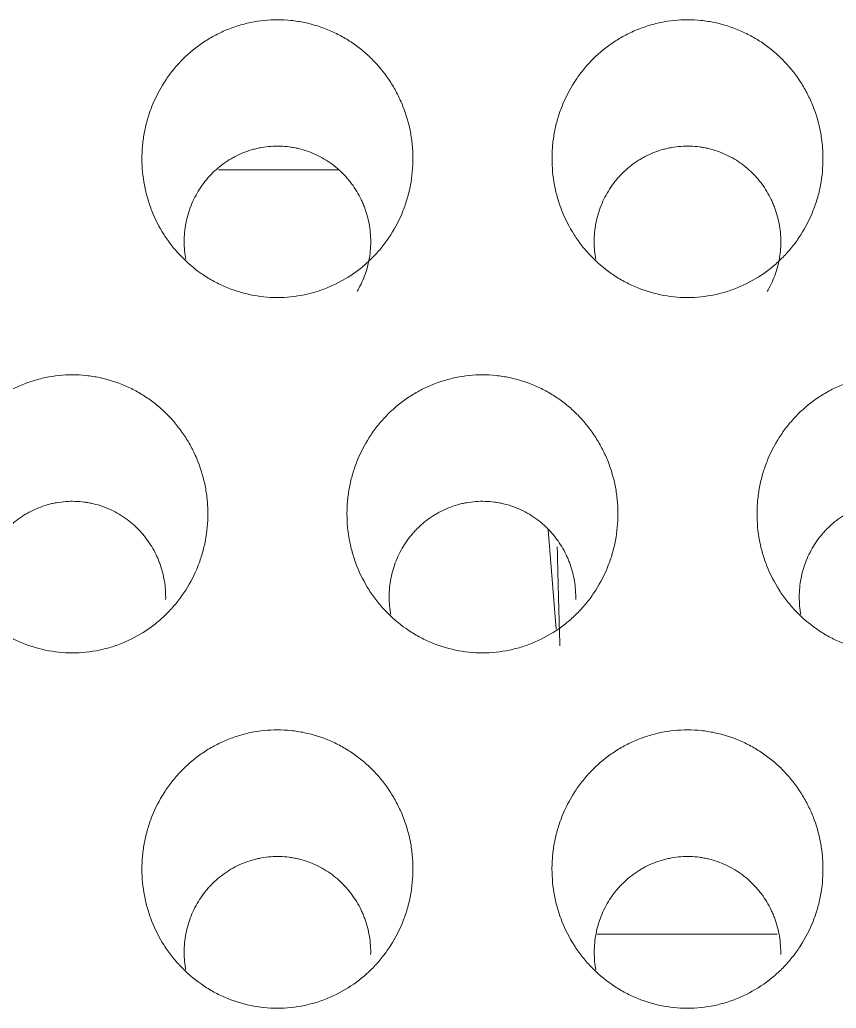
# Model space of a CAD drawing. Header units: inches. Extents: x 3778 to 56227, y -16914 to 35091.
# Drawn here: x 42413.28 to 42419.23, y -12653.51 to -12646.31 of the extents above; entities that cross this region are included whole.
import ezdxf

# ---------------------------------------------------------------- set-up
doc = ezdxf.new("R2010")
doc.units = ezdxf.units.IN
doc.header["$LTSCALE"] = 100
doc.header["$MEASUREMENT"] = 0
doc.layers.add('2-con', color=2, linetype='Continuous')
doc.layers.add('mark-B', color=2, linetype='Continuous', lineweight=20)

# ---------------------------------------------------------------- blocks, each defined once
blk = doc.blocks.new('무풍1WAY 대형')
at = {"layer": 'mark-B'}
for p, q in [((266.5622, -425.9843), (265.2514, -425.9843)), ((266.8608, -428.207), (266.9201, -428.9289)), ((268.4505, -431.5502), (269.3213, -431.5502))]:
    blk.add_line(p, q, dxfattribs=at)
blk.add_ellipse((266.7797, -434.3456), major_axis=(0, -6.9709), ratio=0.017455, start_param=2.489606, end_param=2.686301, dxfattribs=at)
for points, knots in [([(265.9042, -425.4454), (265.8377, -425.4454), (265.7723, -425.4522), (265.676, -425.4723), (265.6442, -425.4806), (265.5969, -425.4956), (265.5812, -425.5011), (265.5502, -425.5127), (265.5349, -425.5189), (265.4595, -425.5516), (265.4025, -425.5835), (265.3216, -425.6401), (265.2954, -425.6605), (265.2456, -425.7033), (265.1982, -425.7483), (265.1555, -425.7976), (265.1252, -425.8362), (265.1154, -425.8493), (265.0965, -425.8761), (265.0873, -425.8898), (265.043, -425.9591), (265.0135, -426.0171), (264.9776, -426.1077), (264.9671, -426.1386), (264.9534, -426.1857), (264.9492, -426.2016), (264.9416, -426.2335), (264.9382, -426.2495), (264.923, -426.3295), (264.917, -426.394), (264.917, -426.4753), (264.9173, -426.4916), (264.9189, -426.5242), (264.92, -426.5406), (264.9246, -426.5896), (264.9292, -426.6218), (264.9474, -426.7175), (264.9654, -426.7797), (265.0015, -426.8709), (265.0151, -426.901), (265.0449, -426.9592), (265.061, -426.9874), (265.1135, -427.0696), (265.1536, -427.1209), (265.2105, -427.1805), (265.2222, -427.1922), (265.2461, -427.2148), (265.2826, -427.2477), (265.347, -427.2977), (265.4023, -427.3325), (265.4453, -427.3566), (265.4599, -427.3643), (265.4896, -427.3791), (265.5046, -427.386), (265.5803, -427.4189), (265.6427, -427.4387), (265.7391, -427.4589), (265.7716, -427.464), (265.8378, -427.4709), (265.8708, -427.4726), (265.9693, -427.4726), (266.0346, -427.466), (266.1156, -427.4492), (266.1318, -427.4454), (266.1639, -427.4371), (266.2114, -427.4233), (266.2882, -427.3946), (266.347, -427.3656), (266.4044, -427.3335), (266.4326, -427.3158), (266.5136, -427.2593), (266.5631, -427.2168), (266.6196, -427.1577), (266.6307, -427.1456), (266.6522, -427.1208), (266.6627, -427.108), (266.6932, -427.0692), (266.7121, -427.0425), (266.7647, -426.9602), (266.7944, -426.9022), (266.8246, -426.826), (266.8303, -426.8106), (266.8409, -426.7796), (266.8557, -426.7329), (266.8745, -426.6539), (266.8837, -426.5897), (266.8883, -426.5411), (266.8894, -426.5248), (266.891, -426.4921), (266.8914, -426.4757), (266.8914, -426.3938), (266.8853, -426.3293), (266.8672, -426.2337), (266.8596, -426.2021), (266.846, -426.1549), (266.8411, -426.1392), (266.8304, -426.1082), (266.8248, -426.0928), (266.7948, -426.017), (266.7653, -425.9592), (266.7128, -425.8767), (266.6939, -425.85), (266.6532, -425.798), (266.6318, -425.7732), (266.5641, -425.7024), (266.5148, -425.6598), (266.4476, -425.6127), (266.4338, -425.6035), (266.4058, -425.5859), (266.3916, -425.5774), (266.3485, -425.5533), (266.3191, -425.5387), (266.2291, -425.4996), (266.1666, -425.4795), (266.0365, -425.4522), (265.9707, -425.4454), (265.9042, -425.4454)], [0, 0, 0, 0, 0.03125, 0.03125, 0.046875, 0.046875, 0.054687, 0.054687, 0.0625, 0.0625, 0.09375, 0.09375, 0.109375, 0.109375, 0.125, 0.140625, 0.140625, 0.148437, 0.148437, 0.15625, 0.15625, 0.1875, 0.1875, 0.203125, 0.203125, 0.210937, 0.210937, 0.21875, 0.21875, 0.25, 0.25, 0.257812, 0.257812, 0.265625, 0.265625, 0.28125, 0.28125, 0.3125, 0.3125, 0.328125, 0.328125, 0.34375, 0.34375, 0.375, 0.375, 0.382812, 0.382812, 0.390625, 0.40625, 0.421875, 0.421875, 0.429687, 0.429687, 0.4375, 0.4375, 0.46875, 0.46875, 0.484375, 0.484375, 0.5, 0.5, 0.53125, 0.53125, 0.539062, 0.539062, 0.546875, 0.5625, 0.578125, 0.578125, 0.59375, 0.59375, 0.625, 0.625, 0.632812, 0.632812, 0.640625, 0.640625, 0.65625, 0.65625, 0.6875, 0.6875, 0.695312, 0.695312, 0.703125, 0.71875, 0.734375, 0.734375, 0.742187, 0.742187, 0.75, 0.75, 0.78125, 0.78125, 0.796875, 0.796875, 0.804687, 0.804687, 0.8125, 0.8125, 0.84375, 0.84375, 0.859375, 0.859375, 0.875, 0.875, 0.90625, 0.90625, 0.914062, 0.914062, 0.921875, 0.921875, 0.9375, 0.9375, 0.96875, 0.96875, 1, 1, 1, 1]), ([(268.8917, -425.4454), (268.8252, -425.4454), (268.7599, -425.4522), (268.6636, -425.4723), (268.6317, -425.4806), (268.5845, -425.4956), (268.5687, -425.5011), (268.5378, -425.5127), (268.5225, -425.5189), (268.4471, -425.5516), (268.39, -425.5835), (268.3092, -425.6401), (268.2829, -425.6605), (268.2331, -425.7033), (268.1857, -425.7483), (268.143, -425.7976), (268.1128, -425.8362), (268.103, -425.8493), (268.084, -425.8761), (268.0748, -425.8898), (268.0306, -425.9591), (268.0011, -426.0171), (267.9652, -426.1077), (267.9546, -426.1386), (267.941, -426.1857), (267.9368, -426.2016), (267.9291, -426.2335), (267.9257, -426.2495), (267.9106, -426.3295), (267.9045, -426.394), (267.9045, -426.4753), (267.9049, -426.4916), (267.9064, -426.5242), (267.9076, -426.5406), (267.9122, -426.5896), (267.9168, -426.6218), (267.935, -426.7175), (267.953, -426.7797), (267.989, -426.8709), (268.0027, -426.901), (268.0324, -426.9592), (268.0486, -426.9874), (268.101, -427.0696), (268.1411, -427.1209), (268.1981, -427.1805), (268.2098, -427.1922), (268.2336, -427.2148), (268.2701, -427.2477), (268.3345, -427.2977), (268.3899, -427.3325), (268.4329, -427.3566), (268.4474, -427.3643), (268.4771, -427.3791), (268.4922, -427.386), (268.5678, -427.4189), (268.6302, -427.4387), (268.7266, -427.4589), (268.7592, -427.464), (268.8253, -427.4709), (268.8583, -427.4726), (268.9569, -427.4726), (269.0221, -427.466), (269.1031, -427.4492), (269.1194, -427.4454), (269.1514, -427.4371), (269.1989, -427.4233), (269.2757, -427.3946), (269.3345, -427.3656), (269.392, -427.3335), (269.4202, -427.3158), (269.5011, -427.2593), (269.5506, -427.2168), (269.6072, -427.1577), (269.6182, -427.1456), (269.6398, -427.1208), (269.6503, -427.108), (269.6808, -427.0692), (269.6997, -427.0425), (269.7523, -426.9602), (269.7819, -426.9022), (269.8121, -426.826), (269.8179, -426.8106), (269.8285, -426.7796), (269.8432, -426.7329), (269.8621, -426.6539), (269.8712, -426.5897), (269.8758, -426.5411), (269.877, -426.5248), (269.8785, -426.4921), (269.8789, -426.4757), (269.8789, -426.3938), (269.8728, -426.3293), (269.8547, -426.2337), (269.8472, -426.2021), (269.8335, -426.1549), (269.8286, -426.1392), (269.818, -426.1082), (269.8123, -426.0928), (269.7823, -426.017), (269.7528, -425.9592), (269.7003, -425.8767), (269.6814, -425.85), (269.6408, -425.798), (269.6193, -425.7732), (269.5517, -425.7024), (269.5023, -425.6598), (269.4351, -425.6127), (269.4214, -425.6035), (269.3934, -425.5859), (269.3791, -425.5774), (269.336, -425.5533), (269.3067, -425.5387), (269.2167, -425.4996), (269.1542, -425.4795), (269.024, -425.4522), (268.9582, -425.4454), (268.8917, -425.4454)], [0, 0, 0, 0, 0.03125, 0.03125, 0.046875, 0.046875, 0.054688, 0.054688, 0.0625, 0.0625, 0.09375, 0.09375, 0.109375, 0.109375, 0.125, 0.140625, 0.140625, 0.148438, 0.148438, 0.15625, 0.15625, 0.1875, 0.1875, 0.203125, 0.203125, 0.210938, 0.210938, 0.21875, 0.21875, 0.25, 0.25, 0.257813, 0.257813, 0.265625, 0.265625, 0.28125, 0.28125, 0.3125, 0.3125, 0.328125, 0.328125, 0.34375, 0.34375, 0.375, 0.375, 0.382813, 0.382813, 0.390625, 0.40625, 0.421875, 0.421875, 0.429688, 0.429688, 0.4375, 0.4375, 0.46875, 0.46875, 0.484375, 0.484375, 0.5, 0.5, 0.53125, 0.53125, 0.539063, 0.539063, 0.546875, 0.5625, 0.578125, 0.578125, 0.59375, 0.59375, 0.625, 0.625, 0.632813, 0.632813, 0.640625, 0.640625, 0.65625, 0.65625, 0.6875, 0.6875, 0.695313, 0.695313, 0.703125, 0.71875, 0.734375, 0.734375, 0.742188, 0.742188, 0.75, 0.75, 0.78125, 0.78125, 0.796875, 0.796875, 0.804688, 0.804688, 0.8125, 0.8125, 0.84375, 0.84375, 0.859375, 0.859375, 0.875, 0.875, 0.90625, 0.90625, 0.914063, 0.914063, 0.921875, 0.921875, 0.9375, 0.9375, 0.96875, 0.96875, 1, 1, 1, 1]), ([(265.225, -425.8357), (265.2239, -425.8809), (265.2303, -425.9699), (265.2527, -426.056), (265.2721, -426.1089), (265.2763, -426.1195), (265.285, -426.1403), (265.2989, -426.171), (265.3254, -426.2203), (265.3503, -426.2574), (265.3704, -426.2845), (265.3773, -426.2934), (265.3916, -426.3108), (265.399, -426.3194), (265.4371, -426.3615), (265.4704, -426.3917), (265.5245, -426.4318), (265.5433, -426.4443), (265.5822, -426.4675), (265.6025, -426.4783), (265.664, -426.507), (265.7065, -426.5218), (265.7616, -426.5349), (265.7727, -426.5373), (265.7951, -426.5414), (265.8064, -426.5432), (265.8403, -426.5477), (265.8629, -426.5495), (265.9307, -426.5514), (265.9757, -426.5481), (266.0319, -426.538), (266.0432, -426.5357), (266.0653, -426.5306), (266.0982, -426.522), (266.1516, -426.5037), (266.1926, -426.4848), (266.2228, -426.469), (266.2328, -426.4635), (266.2524, -426.4519), (266.262, -426.4459), (266.3092, -426.4148), (266.3441, -426.3864), (266.3841, -426.3467), (266.392, -426.3385), (266.4073, -426.3218), (266.4147, -426.3132), (266.4364, -426.2871), (266.4498, -426.2691), (266.4875, -426.2133), (266.5089, -426.174), (266.5444, -426.0906), (266.5579, -426.0479), (266.5721, -425.9824), (266.5758, -425.9604), (266.5811, -425.9158), (266.5828, -425.8931), (266.5845, -425.8257), (266.5814, -425.7812), (266.5735, -425.7328), (266.5727, -425.7285), (266.5719, -425.7242)], [0, 0, 0, 0, 0.058486, 0.116973, 0.116973, 0.131594, 0.131594, 0.146216, 0.175459, 0.204702, 0.204702, 0.219324, 0.219324, 0.233946, 0.233946, 0.292432, 0.292432, 0.321675, 0.321675, 0.350918, 0.350918, 0.409405, 0.409405, 0.424026, 0.424026, 0.438648, 0.438648, 0.467891, 0.467891, 0.526378, 0.526378, 0.540999, 0.540999, 0.555621, 0.584864, 0.614107, 0.614107, 0.628729, 0.628729, 0.643351, 0.643351, 0.701837, 0.701837, 0.716459, 0.716459, 0.73108, 0.73108, 0.760323, 0.760323, 0.81881, 0.81881, 0.877296, 0.877296, 0.906539, 0.906539, 0.935783, 0.935783, 0.994269, 0.994269, 1, 1, 1, 1]), ([(268.2125, -425.8357), (268.2114, -425.8809), (268.2178, -425.9699), (268.2403, -426.056), (268.2597, -426.1089), (268.2638, -426.1195), (268.2726, -426.1403), (268.2864, -426.171), (268.313, -426.2203), (268.3378, -426.2574), (268.3579, -426.2845), (268.3648, -426.2934), (268.3792, -426.3108), (268.3866, -426.3194), (268.4247, -426.3615), (268.458, -426.3917), (268.5121, -426.4318), (268.5308, -426.4443), (268.5697, -426.4675), (268.59, -426.4783), (268.6516, -426.507), (268.6941, -426.5218), (268.7491, -426.5349), (268.7602, -426.5373), (268.7826, -426.5414), (268.7939, -426.5432), (268.8279, -426.5477), (268.8505, -426.5495), (268.9182, -426.5514), (268.9633, -426.5481), (269.0195, -426.538), (269.0307, -426.5357), (269.0529, -426.5306), (269.0858, -426.522), (269.1391, -426.5037), (269.1802, -426.4848), (269.2104, -426.469), (269.2203, -426.4635), (269.2399, -426.4519), (269.2496, -426.4459), (269.2968, -426.4148), (269.3316, -426.3864), (269.3717, -426.3467), (269.3795, -426.3385), (269.3948, -426.3218), (269.4023, -426.3132), (269.4239, -426.2871), (269.4374, -426.2691), (269.475, -426.2133), (269.4965, -426.174), (269.532, -426.0906), (269.5455, -426.0479), (269.5596, -425.9824), (269.5633, -425.9604), (269.5687, -425.9158), (269.5703, -425.8931), (269.572, -425.8257), (269.5689, -425.7812), (269.561, -425.7328), (269.5603, -425.7285), (269.5595, -425.7242)], [0, 0, 0, 0, 0.058486, 0.116973, 0.116973, 0.131594, 0.131594, 0.146216, 0.175459, 0.204702, 0.204702, 0.219324, 0.219324, 0.233946, 0.233946, 0.292432, 0.292432, 0.321675, 0.321675, 0.350918, 0.350918, 0.409405, 0.409405, 0.424026, 0.424026, 0.438648, 0.438648, 0.467891, 0.467891, 0.526378, 0.526378, 0.540999, 0.540999, 0.555621, 0.584864, 0.614107, 0.614107, 0.628729, 0.628729, 0.643351, 0.643351, 0.701837, 0.701837, 0.716459, 0.716459, 0.73108, 0.73108, 0.760323, 0.760323, 0.81881, 0.81881, 0.877296, 0.877296, 0.906539, 0.906539, 0.935783, 0.935783, 0.994269, 0.994269, 1, 1, 1, 1]), ([(264.4104, -428.0332), (264.3439, -428.0332), (264.2786, -428.04), (264.1823, -428.06), (264.1505, -428.0683), (264.1032, -428.0833), (264.0875, -428.0888), (264.0566, -428.1003), (264.0413, -428.1065), (263.9659, -428.1392), (263.9088, -428.1711), (263.828, -428.2275), (263.8018, -428.2479), (263.7519, -428.2907), (263.7045, -428.3357), (263.6618, -428.3849), (263.6316, -428.4234), (263.6218, -428.4365), (263.6028, -428.4633), (263.5936, -428.477), (263.5494, -428.5462), (263.5198, -428.6042), (263.4839, -428.6947), (263.4734, -428.7255), (263.4597, -428.7726), (263.4555, -428.7885), (263.4479, -428.8204), (263.4445, -428.8363), (263.4293, -428.9163), (263.4232, -428.9808), (263.4232, -429.062), (263.4236, -429.0783), (263.4251, -429.1109), (263.4263, -429.1273), (263.4309, -429.1762), (263.4355, -429.2084), (263.4537, -429.304), (263.4717, -429.3662), (263.5078, -429.4573), (263.5214, -429.4873), (263.5512, -429.5455), (263.5674, -429.5737), (263.6198, -429.6558), (263.6599, -429.707), (263.7169, -429.7666), (263.7286, -429.7782), (263.7524, -429.8008), (263.7889, -429.8337), (263.8533, -429.8837), (263.9087, -429.9184), (263.9517, -429.9425), (263.9663, -429.9502), (263.9959, -429.9648), (264.011, -429.9718), (264.0866, -430.0046), (264.149, -430.0244), (264.2453, -430.0445), (264.2779, -430.0496), (264.3441, -430.0565), (264.377, -430.0582), (264.4755, -430.0583), (264.5408, -430.0516), (264.6218, -430.0349), (264.638, -430.0311), (264.67, -430.0227), (264.7175, -430.009), (264.7943, -429.9804), (264.853, -429.9514), (264.9105, -429.9194), (264.9387, -429.9017), (265.0196, -429.8453), (265.0692, -429.8028), (265.1257, -429.7438), (265.1368, -429.7317), (265.1583, -429.7069), (265.1688, -429.6942), (265.1993, -429.6554), (265.2182, -429.6287), (265.2709, -429.5465), (265.3005, -429.4886), (265.3308, -429.4125), (265.3365, -429.397), (265.3471, -429.366), (265.3618, -429.3194), (265.3807, -429.2405), (265.3899, -429.1763), (265.3945, -429.1277), (265.3956, -429.1115), (265.3972, -429.0788), (265.3976, -429.0624), (265.3976, -428.9806), (265.3915, -428.9161), (265.3733, -428.8206), (265.3658, -428.789), (265.3522, -428.7419), (265.3472, -428.7262), (265.3366, -428.6952), (265.3309, -428.6798), (265.3009, -428.604), (265.2714, -428.5463), (265.2189, -428.4639), (265.2, -428.4372), (265.1593, -428.3853), (265.1378, -428.3605), (265.0702, -428.2898), (265.0209, -428.2473), (264.9536, -428.2002), (264.9399, -428.1911), (264.9119, -428.1735), (264.8977, -428.165), (264.8546, -428.1409), (264.8252, -428.1264), (264.7353, -428.0873), (264.6728, -428.0673), (264.5427, -428.04), (264.4769, -428.0332), (264.4104, -428.0332)], [0, 0, 0, 0, 0.03125, 0.03125, 0.046875, 0.046875, 0.054688, 0.054688, 0.0625, 0.0625, 0.09375, 0.09375, 0.109375, 0.109375, 0.125, 0.140625, 0.140625, 0.148438, 0.148438, 0.15625, 0.15625, 0.1875, 0.1875, 0.203125, 0.203125, 0.210938, 0.210938, 0.21875, 0.21875, 0.25, 0.25, 0.257813, 0.257813, 0.265625, 0.265625, 0.28125, 0.28125, 0.3125, 0.3125, 0.328125, 0.328125, 0.34375, 0.34375, 0.375, 0.375, 0.382812, 0.382812, 0.390625, 0.40625, 0.421875, 0.421875, 0.429687, 0.429687, 0.4375, 0.4375, 0.46875, 0.46875, 0.484375, 0.484375, 0.5, 0.5, 0.53125, 0.53125, 0.539062, 0.539062, 0.546875, 0.5625, 0.578125, 0.578125, 0.59375, 0.59375, 0.625, 0.625, 0.632813, 0.632813, 0.640625, 0.640625, 0.65625, 0.65625, 0.6875, 0.6875, 0.695313, 0.695313, 0.703125, 0.71875, 0.734375, 0.734375, 0.742188, 0.742188, 0.75, 0.75, 0.78125, 0.78125, 0.796875, 0.796875, 0.804688, 0.804688, 0.8125, 0.8125, 0.84375, 0.84375, 0.859375, 0.859375, 0.875, 0.875, 0.90625, 0.90625, 0.914063, 0.914063, 0.921875, 0.921875, 0.9375, 0.9375, 0.96875, 0.96875, 1, 1, 1, 1]), ([(267.3979, -428.0332), (267.3315, -428.0332), (267.2661, -428.04), (267.1699, -428.06), (267.1381, -428.0683), (267.0908, -428.0833), (267.0751, -428.0888), (267.0441, -428.1003), (267.0288, -428.1065), (266.9535, -428.1392), (266.8964, -428.1711), (266.8156, -428.2275), (266.7893, -428.2479), (266.7395, -428.2907), (266.6921, -428.3357), (266.6494, -428.3849), (266.6191, -428.4234), (266.6093, -428.4365), (266.5904, -428.4633), (266.5811, -428.477), (266.5369, -428.5462), (266.5074, -428.6042), (266.4715, -428.6947), (266.4609, -428.7255), (266.4473, -428.7726), (266.443, -428.7885), (266.4354, -428.8204), (266.432, -428.8363), (266.4168, -428.9163), (266.4108, -428.9808), (266.4108, -429.062), (266.4111, -429.0783), (266.4127, -429.1109), (266.4138, -429.1273), (266.4184, -429.1762), (266.423, -429.2084), (266.4413, -429.304), (266.4593, -429.3662), (266.4953, -429.4573), (266.509, -429.4873), (266.5387, -429.5455), (266.5549, -429.5737), (266.6074, -429.6558), (266.6475, -429.707), (266.7044, -429.7666), (266.7162, -429.7782), (266.74, -429.8008), (266.7765, -429.8337), (266.8409, -429.8837), (266.8962, -429.9184), (266.9392, -429.9425), (266.9538, -429.9502), (266.9835, -429.9648), (266.9985, -429.9718), (267.0742, -430.0046), (267.1365, -430.0244), (267.2329, -430.0445), (267.2655, -430.0496), (267.3316, -430.0565), (267.3646, -430.0582), (267.4631, -430.0583), (267.5283, -430.0516), (267.6093, -430.0349), (267.6255, -430.0311), (267.6575, -430.0227), (267.7051, -430.009), (267.7818, -429.9804), (267.8406, -429.9514), (267.8981, -429.9194), (267.9263, -429.9017), (268.0072, -429.8453), (268.0567, -429.8028), (268.1133, -429.7438), (268.1243, -429.7317), (268.1459, -429.7069), (268.1564, -429.6942), (268.1869, -429.6554), (268.2058, -429.6287), (268.2584, -429.5465), (268.2881, -429.4886), (268.3183, -429.4125), (268.324, -429.397), (268.3346, -429.366), (268.3494, -429.3194), (268.3683, -429.2405), (268.3774, -429.1763), (268.382, -429.1277), (268.3832, -429.1115), (268.3847, -429.0788), (268.3851, -429.0624), (268.3851, -428.9806), (268.379, -428.9161), (268.3609, -428.8206), (268.3534, -428.789), (268.3397, -428.7419), (268.3348, -428.7262), (268.3242, -428.6952), (268.3185, -428.6798), (268.2885, -428.604), (268.259, -428.5463), (268.2065, -428.4639), (268.1876, -428.4372), (268.1469, -428.3853), (268.1254, -428.3605), (268.0578, -428.2898), (268.0084, -428.2473), (267.9412, -428.2002), (267.9275, -428.1911), (267.8994, -428.1735), (267.8852, -428.165), (267.8421, -428.1409), (267.8128, -428.1264), (267.7228, -428.0873), (267.6603, -428.0673), (267.5302, -428.04), (267.4644, -428.0332), (267.3979, -428.0332)], [0, 0, 0, 0, 0.03125, 0.03125, 0.046875, 0.046875, 0.054687, 0.054687, 0.0625, 0.0625, 0.09375, 0.09375, 0.109375, 0.109375, 0.125, 0.140625, 0.140625, 0.148437, 0.148437, 0.15625, 0.15625, 0.1875, 0.1875, 0.203125, 0.203125, 0.210937, 0.210937, 0.21875, 0.21875, 0.25, 0.25, 0.257812, 0.257812, 0.265625, 0.265625, 0.28125, 0.28125, 0.3125, 0.3125, 0.328125, 0.328125, 0.34375, 0.34375, 0.375, 0.375, 0.382812, 0.382812, 0.390625, 0.40625, 0.421875, 0.421875, 0.429687, 0.429687, 0.4375, 0.4375, 0.46875, 0.46875, 0.484375, 0.484375, 0.5, 0.5, 0.53125, 0.53125, 0.539062, 0.539062, 0.546875, 0.5625, 0.578125, 0.578125, 0.59375, 0.59375, 0.625, 0.625, 0.632813, 0.632813, 0.640625, 0.640625, 0.65625, 0.65625, 0.6875, 0.6875, 0.695313, 0.695313, 0.703125, 0.71875, 0.734375, 0.734375, 0.742188, 0.742188, 0.75, 0.75, 0.78125, 0.78125, 0.796875, 0.796875, 0.804688, 0.804688, 0.8125, 0.8125, 0.84375, 0.84375, 0.859375, 0.859375, 0.875, 0.875, 0.90625, 0.90625, 0.914063, 0.914063, 0.921875, 0.921875, 0.9375, 0.9375, 0.96875, 0.96875, 1, 1, 1, 1]), ([(270.3855, -428.0332), (270.319, -428.0332), (270.2537, -428.04), (270.1574, -428.06), (270.1256, -428.0683), (270.0783, -428.0833), (270.0626, -428.0888), (270.0316, -428.1003), (270.0164, -428.1065), (269.941, -428.1392), (269.8839, -428.1711), (269.8031, -428.2275), (269.7769, -428.2479), (269.727, -428.2907), (269.6796, -428.3357), (269.6369, -428.3849), (269.6067, -428.4234), (269.5969, -428.4365), (269.5779, -428.4633), (269.5687, -428.477), (269.5245, -428.5462), (269.4949, -428.6042), (269.459, -428.6947), (269.4485, -428.7255), (269.4348, -428.7726), (269.4306, -428.7885), (269.423, -428.8204), (269.4196, -428.8363), (269.4044, -428.9163), (269.3983, -428.9808), (269.3983, -429.062), (269.3987, -429.0783), (269.4002, -429.1109), (269.4014, -429.1273), (269.406, -429.1762), (269.4106, -429.2084), (269.4288, -429.304), (269.4468, -429.3662), (269.4829, -429.4573), (269.4965, -429.4873), (269.5263, -429.5455), (269.5425, -429.5737), (269.5949, -429.6558), (269.635, -429.707), (269.692, -429.7666), (269.7037, -429.7782), (269.7275, -429.8008), (269.764, -429.8337), (269.8284, -429.8837), (269.8838, -429.9184), (269.9268, -429.9425), (269.9414, -429.9502), (269.971, -429.9648), (269.9861, -429.9718), (270.0617, -430.0046), (270.1241, -430.0244), (270.2204, -430.0445), (270.253, -430.0496), (270.3192, -430.0565), (270.3521, -430.0582), (270.4506, -430.0583), (270.5159, -430.0516), (270.5968, -430.0349), (270.6131, -430.0311), (270.6451, -430.0227), (270.6926, -430.009), (270.7694, -429.9804), (270.8281, -429.9514), (270.8856, -429.9194), (270.9138, -429.9017), (270.9947, -429.8453), (271.0443, -429.8028), (271.1008, -429.7438), (271.1119, -429.7317), (271.1334, -429.7069), (271.1439, -429.6942), (271.1744, -429.6554), (271.1933, -429.6287), (271.246, -429.5465), (271.2756, -429.4886), (271.3058, -429.4125), (271.3116, -429.397), (271.3222, -429.366), (271.3369, -429.3194), (271.3558, -429.2405), (271.365, -429.1763), (271.3696, -429.1277), (271.3707, -429.1115), (271.3723, -429.0788), (271.3727, -429.0624), (271.3727, -428.9806), (271.3666, -428.9161), (271.3484, -428.8206), (271.3409, -428.789), (271.3273, -428.7419), (271.3223, -428.7262), (271.3117, -428.6952), (271.306, -428.6798), (271.276, -428.604), (271.2465, -428.5463), (271.194, -428.4639), (271.1751, -428.4372), (271.1344, -428.3853), (271.1129, -428.3605), (271.0453, -428.2898), (270.996, -428.2473), (270.9287, -428.2002), (270.915, -428.1911), (270.887, -428.1735), (270.8728, -428.165), (270.8297, -428.1409), (270.8003, -428.1264), (270.7104, -428.0873), (270.6479, -428.0673), (270.5178, -428.04), (270.452, -428.0332), (270.3855, -428.0332)], [0, 0, 0, 0, 0.03125, 0.03125, 0.046875, 0.046875, 0.054688, 0.054688, 0.0625, 0.0625, 0.09375, 0.09375, 0.109375, 0.109375, 0.125, 0.140625, 0.140625, 0.148438, 0.148438, 0.15625, 0.15625, 0.1875, 0.1875, 0.203125, 0.203125, 0.210938, 0.210938, 0.21875, 0.21875, 0.25, 0.25, 0.257813, 0.257813, 0.265625, 0.265625, 0.28125, 0.28125, 0.3125, 0.3125, 0.328125, 0.328125, 0.34375, 0.34375, 0.375, 0.375, 0.382813, 0.382813, 0.390625, 0.40625, 0.421875, 0.421875, 0.429688, 0.429688, 0.4375, 0.4375, 0.46875, 0.46875, 0.484375, 0.484375, 0.5, 0.5, 0.53125, 0.53125, 0.539063, 0.539063, 0.546875, 0.5625, 0.578125, 0.578125, 0.59375, 0.59375, 0.625, 0.625, 0.632813, 0.632813, 0.640625, 0.640625, 0.65625, 0.65625, 0.6875, 0.6875, 0.695313, 0.695313, 0.703125, 0.71875, 0.734375, 0.734375, 0.742188, 0.742188, 0.75, 0.75, 0.78125, 0.78125, 0.796875, 0.796875, 0.804688, 0.804688, 0.8125, 0.8125, 0.84375, 0.84375, 0.859375, 0.859375, 0.875, 0.875, 0.90625, 0.90625, 0.914063, 0.914063, 0.921875, 0.921875, 0.9375, 0.9375, 0.96875, 0.96875, 1, 1, 1, 1]), ([(263.731, -428.423), (263.7299, -428.4682), (263.7363, -428.557), (263.7588, -428.6431), (263.7782, -428.696), (263.7823, -428.7066), (263.7911, -428.7273), (263.805, -428.7581), (263.8315, -428.8073), (263.8564, -428.8445), (263.8765, -428.8715), (263.8834, -428.8804), (263.8977, -428.8978), (263.9052, -428.9064), (263.9433, -428.9484), (263.9766, -428.9786), (264.0307, -429.0186), (264.0494, -429.0311), (264.0884, -429.0544), (264.1086, -429.0651), (264.1702, -429.0938), (264.2127, -429.1086), (264.2678, -429.1217), (264.2789, -429.1241), (264.3012, -429.1282), (264.3126, -429.13), (264.3465, -429.1344), (264.3691, -429.1362), (264.4368, -429.1381), (264.4819, -429.1348), (264.5381, -429.1248), (264.5493, -429.1225), (264.5715, -429.1174), (264.6044, -429.1088), (264.6577, -429.0906), (264.6988, -429.0717), (264.729, -429.0559), (264.739, -429.0504), (264.7586, -429.0388), (264.7682, -429.0328), (264.8154, -429.0017), (264.8503, -428.9734), (264.8904, -428.9337), (264.8982, -428.9256), (264.9135, -428.9088), (264.921, -428.9002), (264.9426, -428.8741), (264.9561, -428.8562), (264.9938, -428.8005), (265.0152, -428.7611), (265.0508, -428.6778), (265.0643, -428.6351), (265.0785, -428.5697), (265.0822, -428.5477), (265.0875, -428.5031), (265.0892, -428.4805), (265.0909, -428.4131), (265.0878, -428.3686), (265.0799, -428.3203), (265.0791, -428.3161), (265.0784, -428.3118)], [0, 0, 0, 0, 0.058493, 0.116986, 0.116986, 0.13161, 0.13161, 0.146233, 0.17548, 0.204726, 0.204726, 0.21935, 0.21935, 0.233973, 0.233973, 0.292466, 0.292466, 0.321713, 0.321713, 0.350959, 0.350959, 0.409453, 0.409453, 0.424076, 0.424076, 0.438699, 0.438699, 0.467946, 0.467946, 0.526439, 0.526439, 0.541062, 0.541062, 0.555686, 0.584932, 0.614179, 0.614179, 0.628802, 0.628802, 0.643426, 0.643426, 0.701919, 0.701919, 0.716542, 0.716542, 0.731165, 0.731165, 0.760412, 0.760412, 0.818905, 0.818905, 0.877399, 0.877399, 0.906645, 0.906645, 0.935892, 0.935892, 0.994385, 0.994385, 1, 1, 1, 1]), ([(266.7186, -428.423), (266.7175, -428.4682), (266.7239, -428.557), (266.7463, -428.6431), (266.7657, -428.696), (266.7699, -428.7066), (266.7787, -428.7273), (266.7925, -428.7581), (266.8191, -428.8073), (266.844, -428.8445), (266.864, -428.8715), (266.871, -428.8804), (266.8853, -428.8978), (266.8927, -428.9064), (266.9308, -428.9484), (266.9641, -428.9786), (267.0182, -429.0186), (267.037, -429.0311), (267.0759, -429.0544), (267.0962, -429.0651), (267.1578, -429.0938), (267.2003, -429.1086), (267.2553, -429.1217), (267.2664, -429.1241), (267.2888, -429.1282), (267.3001, -429.13), (267.334, -429.1344), (267.3566, -429.1362), (267.4244, -429.1381), (267.4694, -429.1348), (267.5257, -429.1248), (267.5369, -429.1225), (267.559, -429.1174), (267.5919, -429.1088), (267.6453, -429.0906), (267.6863, -429.0717), (267.7165, -429.0559), (267.7265, -429.0504), (267.7461, -429.0388), (267.7558, -429.0328), (267.803, -429.0017), (267.8378, -428.9734), (267.8779, -428.9337), (267.8858, -428.9256), (267.9011, -428.9088), (267.9085, -428.9002), (267.9302, -428.8741), (267.9436, -428.8562), (267.9813, -428.8005), (268.0028, -428.7611), (268.0383, -428.6778), (268.0518, -428.6351), (268.066, -428.5697), (268.0697, -428.5477), (268.0751, -428.5031), (268.0767, -428.4805), (268.0784, -428.4131), (268.0753, -428.3686), (268.0674, -428.3203), (268.0667, -428.3161), (268.0659, -428.3118)], [0, 0, 0, 0, 0.058493, 0.116986, 0.116986, 0.13161, 0.13161, 0.146233, 0.17548, 0.204726, 0.204726, 0.21935, 0.21935, 0.233973, 0.233973, 0.292466, 0.292466, 0.321713, 0.321713, 0.350959, 0.350959, 0.409453, 0.409453, 0.424076, 0.424076, 0.438699, 0.438699, 0.467946, 0.467946, 0.526439, 0.526439, 0.541062, 0.541062, 0.555686, 0.584932, 0.614179, 0.614179, 0.628802, 0.628802, 0.643426, 0.643426, 0.701919, 0.701919, 0.716542, 0.716542, 0.731165, 0.731165, 0.760412, 0.760412, 0.818905, 0.818905, 0.877399, 0.877399, 0.906645, 0.906645, 0.935892, 0.935892, 0.994385, 0.994385, 1, 1, 1, 1]), ([(269.7061, -428.423), (269.705, -428.4682), (269.7114, -428.557), (269.7339, -428.6431), (269.7533, -428.696), (269.7574, -428.7066), (269.7662, -428.7273), (269.7801, -428.7581), (269.8066, -428.8073), (269.8315, -428.8445), (269.8516, -428.8715), (269.8585, -428.8804), (269.8728, -428.8978), (269.8803, -428.9064), (269.9184, -428.9484), (269.9517, -428.9786), (270.0058, -429.0186), (270.0245, -429.0311), (270.0635, -429.0544), (270.0837, -429.0651), (270.1453, -429.0938), (270.1878, -429.1086), (270.2428, -429.1217), (270.2539, -429.1241), (270.2763, -429.1282), (270.2877, -429.13), (270.3216, -429.1344), (270.3442, -429.1362), (270.4119, -429.1381), (270.457, -429.1348), (270.5132, -429.1248), (270.5244, -429.1225), (270.5466, -429.1174), (270.5795, -429.1088), (270.6328, -429.0906), (270.6739, -429.0717), (270.7041, -429.0559), (270.7141, -429.0504), (270.7337, -429.0388), (270.7433, -429.0328), (270.7905, -429.0017), (270.8254, -428.9734), (270.8655, -428.9337), (270.8733, -428.9256), (270.8886, -428.9088), (270.8961, -428.9002), (270.9177, -428.8741), (270.9312, -428.8562), (270.9689, -428.8005), (270.9903, -428.7611), (271.0259, -428.6778), (271.0394, -428.6351), (271.0536, -428.5697), (271.0573, -428.5477), (271.0626, -428.5031), (271.0643, -428.4805), (271.066, -428.4131), (271.0629, -428.3686), (271.055, -428.3203), (271.0542, -428.3161), (271.0535, -428.3118)], [0, 0, 0, 0, 0.058493, 0.116986, 0.116986, 0.13161, 0.13161, 0.146233, 0.17548, 0.204726, 0.204726, 0.21935, 0.21935, 0.233973, 0.233973, 0.292466, 0.292466, 0.321713, 0.321713, 0.350959, 0.350959, 0.409453, 0.409453, 0.424076, 0.424076, 0.438699, 0.438699, 0.467946, 0.467946, 0.526439, 0.526439, 0.541062, 0.541062, 0.555686, 0.584932, 0.614179, 0.614179, 0.628802, 0.628802, 0.643426, 0.643426, 0.701919, 0.701919, 0.716542, 0.716542, 0.731165, 0.731165, 0.760412, 0.760412, 0.818905, 0.818905, 0.877399, 0.877399, 0.906645, 0.906645, 0.935892, 0.935892, 0.994385, 0.994385, 1, 1, 1, 1]), ([(265.9042, -430.621), (265.8377, -430.621), (265.7724, -430.6278), (265.6762, -430.6478), (265.6444, -430.6561), (265.5971, -430.671), (265.5814, -430.6764), (265.5504, -430.688), (265.5352, -430.6942), (265.4598, -430.7268), (265.4028, -430.7587), (265.3219, -430.815), (265.2957, -430.8354), (265.2458, -430.8781), (265.1984, -430.923), (265.1557, -430.9722), (265.1255, -431.0107), (265.1157, -431.0238), (265.0967, -431.0505), (265.0875, -431.0641), (265.0432, -431.1333), (265.0137, -431.1912), (264.9778, -431.2817), (264.9672, -431.3125), (264.9535, -431.3595), (264.9493, -431.3754), (264.9417, -431.4073), (264.9383, -431.4232), (264.9231, -431.5031), (264.917, -431.5675), (264.917, -431.6487), (264.9174, -431.6649), (264.9189, -431.6975), (264.9201, -431.7139), (264.9247, -431.7628), (264.9293, -431.795), (264.9475, -431.8905), (264.9656, -431.9527), (265.0016, -432.0436), (265.0153, -432.0737), (265.0451, -432.1318), (265.0613, -432.16), (265.1137, -432.242), (265.1539, -432.2932), (265.2108, -432.3527), (265.2225, -432.3643), (265.2464, -432.3868), (265.2829, -432.4197), (265.3473, -432.4696), (265.4026, -432.5043), (265.4456, -432.5283), (265.4602, -432.536), (265.4898, -432.5506), (265.5049, -432.5576), (265.5805, -432.5903), (265.6429, -432.6101), (265.7392, -432.6302), (265.7718, -432.6353), (265.8379, -432.6421), (265.8708, -432.6438), (265.9693, -432.6439), (266.0345, -432.6373), (266.1155, -432.6206), (266.1317, -432.6168), (266.1637, -432.6084), (266.2112, -432.5947), (266.2879, -432.5661), (266.3467, -432.5372), (266.4042, -432.5052), (266.4323, -432.4876), (266.5133, -432.4312), (266.5628, -432.3888), (266.6194, -432.3299), (266.6304, -432.3178), (266.652, -432.293), (266.6625, -432.2803), (266.693, -432.2416), (266.7119, -432.2149), (266.7645, -432.1328), (266.7942, -432.075), (266.8245, -431.9989), (266.8302, -431.9835), (266.8408, -431.9525), (266.8555, -431.9059), (266.8745, -431.8271), (266.8836, -431.7629), (266.8882, -431.7144), (266.8894, -431.6982), (266.8909, -431.6655), (266.8913, -431.6491), (266.8913, -431.5674), (266.8852, -431.5029), (266.8671, -431.4075), (266.8595, -431.3759), (266.8459, -431.3288), (266.8409, -431.3132), (266.8303, -431.2822), (266.8247, -431.2668), (266.7946, -431.1911), (266.7651, -431.1334), (266.7126, -431.0511), (266.6937, -431.0245), (266.653, -430.9726), (266.6315, -430.9479), (266.5639, -430.8772), (266.5145, -430.8347), (266.4473, -430.7877), (266.4335, -430.7786), (266.4055, -430.761), (266.3913, -430.7526), (266.3482, -430.7285), (266.3189, -430.714), (266.2289, -430.675), (266.1664, -430.655), (266.0364, -430.6278), (265.9706, -430.621), (265.9042, -430.621)], [0, 0, 0, 0, 0.03125, 0.03125, 0.046875, 0.046875, 0.054687, 0.054687, 0.0625, 0.0625, 0.09375, 0.09375, 0.109375, 0.109375, 0.125, 0.140625, 0.140625, 0.148437, 0.148437, 0.15625, 0.15625, 0.1875, 0.1875, 0.203125, 0.203125, 0.210937, 0.210937, 0.21875, 0.21875, 0.25, 0.25, 0.257812, 0.257812, 0.265625, 0.265625, 0.28125, 0.28125, 0.3125, 0.3125, 0.328125, 0.328125, 0.34375, 0.34375, 0.375, 0.375, 0.382812, 0.382812, 0.390625, 0.40625, 0.421875, 0.421875, 0.429687, 0.429687, 0.4375, 0.4375, 0.46875, 0.46875, 0.484375, 0.484375, 0.5, 0.5, 0.53125, 0.53125, 0.539062, 0.539062, 0.546875, 0.5625, 0.578125, 0.578125, 0.59375, 0.59375, 0.625, 0.625, 0.632812, 0.632812, 0.640625, 0.640625, 0.65625, 0.65625, 0.6875, 0.6875, 0.695312, 0.695312, 0.703125, 0.71875, 0.734375, 0.734375, 0.742187, 0.742187, 0.75, 0.75, 0.78125, 0.78125, 0.796875, 0.796875, 0.804687, 0.804687, 0.8125, 0.8125, 0.84375, 0.84375, 0.859375, 0.859375, 0.875, 0.875, 0.90625, 0.90625, 0.914062, 0.914062, 0.921875, 0.921875, 0.9375, 0.9375, 0.96875, 0.96875, 1, 1, 1, 1]), ([(265.3236, -430.6651), (265.3192, -430.6725), (265.3149, -430.68), (265.2999, -430.7075), (265.2901, -430.7278), (265.2638, -430.7896), (265.2502, -430.8321), (265.2359, -430.898), (265.2321, -430.9204), (265.2268, -430.9651), (265.2252, -430.9876), (265.2246, -431.0102)], [0, 0, 0, 0, 0.071147, 0.071147, 0.256917, 0.256917, 0.628459, 0.628459, 0.814229, 0.814229, 1, 1, 1, 1]), ([(268.8917, -430.621), (268.8253, -430.621), (268.76, -430.6278), (268.6637, -430.6478), (268.6319, -430.6561), (268.5847, -430.671), (268.569, -430.6764), (268.538, -430.688), (268.5227, -430.6942), (268.4474, -430.7268), (268.3903, -430.7587), (268.3095, -430.815), (268.2832, -430.8354), (268.2334, -430.8781), (268.186, -430.923), (268.1433, -430.9722), (268.113, -431.0107), (268.1032, -431.0238), (268.0843, -431.0505), (268.075, -431.0641), (268.0308, -431.1333), (268.0012, -431.1912), (267.9653, -431.2817), (267.9548, -431.3125), (267.9411, -431.3595), (267.9369, -431.3754), (267.9292, -431.4073), (267.9258, -431.4232), (267.9106, -431.5031), (267.9046, -431.5675), (267.9046, -431.6487), (267.9049, -431.6649), (267.9065, -431.6975), (267.9076, -431.7139), (267.9122, -431.7628), (267.9169, -431.795), (267.9351, -431.8905), (267.9531, -431.9527), (267.9892, -432.0436), (268.0028, -432.0737), (268.0326, -432.1318), (268.0488, -432.16), (268.1013, -432.242), (268.1414, -432.2932), (268.1984, -432.3527), (268.2101, -432.3643), (268.2339, -432.3868), (268.2704, -432.4197), (268.3348, -432.4696), (268.3902, -432.5043), (268.4331, -432.5283), (268.4477, -432.536), (268.4774, -432.5506), (268.4924, -432.5576), (268.5681, -432.5903), (268.6304, -432.6101), (268.7267, -432.6302), (268.7593, -432.6353), (268.8254, -432.6421), (268.8584, -432.6438), (268.9568, -432.6439), (269.022, -432.6373), (269.103, -432.6206), (269.1192, -432.6168), (269.1512, -432.6084), (269.1987, -432.5947), (269.2755, -432.5661), (269.3342, -432.5372), (269.3917, -432.5052), (269.4199, -432.4876), (269.5008, -432.4312), (269.5503, -432.3888), (269.6069, -432.3299), (269.618, -432.3178), (269.6395, -432.293), (269.65, -432.2803), (269.6805, -432.2416), (269.6994, -432.2149), (269.7521, -432.1328), (269.7818, -432.075), (269.812, -431.9989), (269.8177, -431.9835), (269.8283, -431.9525), (269.8431, -431.9059), (269.862, -431.8271), (269.8712, -431.7629), (269.8758, -431.7144), (269.8769, -431.6982), (269.8785, -431.6655), (269.8789, -431.6491), (269.8789, -431.5674), (269.8728, -431.5029), (269.8546, -431.4075), (269.8471, -431.3759), (269.8334, -431.3288), (269.8285, -431.3132), (269.8179, -431.2822), (269.8122, -431.2668), (269.7822, -431.1911), (269.7527, -431.1334), (269.7001, -431.0511), (269.6812, -431.0245), (269.6405, -430.9726), (269.619, -430.9479), (269.5514, -430.8772), (269.502, -430.8347), (269.4348, -430.7877), (269.4211, -430.7786), (269.3931, -430.761), (269.3788, -430.7526), (269.3358, -430.7285), (269.3064, -430.714), (269.2165, -430.675), (269.154, -430.655), (269.0239, -430.6278), (268.9582, -430.621), (268.8917, -430.621)], [0, 0, 0, 0, 0.03125, 0.03125, 0.046875, 0.046875, 0.054688, 0.054688, 0.0625, 0.0625, 0.09375, 0.09375, 0.109375, 0.109375, 0.125, 0.140625, 0.140625, 0.148438, 0.148438, 0.15625, 0.15625, 0.1875, 0.1875, 0.203125, 0.203125, 0.210938, 0.210938, 0.21875, 0.21875, 0.25, 0.25, 0.257813, 0.257813, 0.265625, 0.265625, 0.28125, 0.28125, 0.3125, 0.3125, 0.328125, 0.328125, 0.34375, 0.34375, 0.375, 0.375, 0.382813, 0.382813, 0.390625, 0.40625, 0.421875, 0.421875, 0.429688, 0.429688, 0.4375, 0.4375, 0.46875, 0.46875, 0.484375, 0.484375, 0.5, 0.5, 0.53125, 0.53125, 0.539063, 0.539063, 0.546875, 0.5625, 0.578125, 0.578125, 0.59375, 0.59375, 0.625, 0.625, 0.632813, 0.632813, 0.640625, 0.640625, 0.65625, 0.65625, 0.6875, 0.6875, 0.695313, 0.695313, 0.703125, 0.71875, 0.734375, 0.734375, 0.742188, 0.742188, 0.75, 0.75, 0.78125, 0.78125, 0.796875, 0.796875, 0.804688, 0.804688, 0.8125, 0.8125, 0.84375, 0.84375, 0.859375, 0.859375, 0.875, 0.875, 0.90625, 0.90625, 0.914063, 0.914063, 0.921875, 0.921875, 0.9375, 0.9375, 0.96875, 0.96875, 1, 1, 1, 1]), ([(268.3111, -430.6651), (268.3067, -430.6725), (268.3024, -430.68), (268.2874, -430.7075), (268.2777, -430.7278), (268.2513, -430.7896), (268.2377, -430.8321), (268.2234, -430.898), (268.2197, -430.9204), (268.2143, -430.9651), (268.2127, -430.9876), (268.2122, -431.0102)], [0, 0, 0, 0, 0.071147, 0.071147, 0.256917, 0.256917, 0.628459, 0.628459, 0.814229, 0.814229, 1, 1, 1, 1]), ([(265.2246, -431.0102), (265.2235, -431.0554), (265.2299, -431.1442), (265.2524, -431.2303), (265.2718, -431.2831), (265.276, -431.2937), (265.2847, -431.3144), (265.2986, -431.3452), (265.3252, -431.3943), (265.3501, -431.4315), (265.3702, -431.4585), (265.3771, -431.4674), (265.3914, -431.4848), (265.3988, -431.4934), (265.437, -431.5354), (265.4703, -431.5655), (265.5244, -431.6055), (265.5432, -431.618), (265.5821, -431.6412), (265.6024, -431.6519), (265.664, -431.6806), (265.7065, -431.6954), (265.7615, -431.7085), (265.7726, -431.7108), (265.795, -431.7149), (265.8063, -431.7167), (265.8402, -431.7212), (265.8628, -431.723), (265.9306, -431.7249), (265.9756, -431.7216), (266.0318, -431.7116), (266.043, -431.7093), (266.0652, -431.7042), (266.0981, -431.6956), (266.1514, -431.6774), (266.1925, -431.6585), (266.2227, -431.6428), (266.2327, -431.6372), (266.2523, -431.6257), (266.2619, -431.6197), (266.3092, -431.5887), (266.3441, -431.5604), (266.3841, -431.5207), (266.392, -431.5126), (266.4073, -431.4959), (266.4148, -431.4873), (266.4364, -431.4612), (266.4499, -431.4432), (266.4876, -431.3876), (266.5091, -431.3483), (266.5447, -431.2651), (266.5582, -431.2224), (266.5724, -431.157), (266.5761, -431.1349), (266.5815, -431.0904), (266.5831, -431.0678), (266.5848, -431.0004), (266.5817, -430.956), (266.5738, -430.9078), (266.5731, -430.9036), (266.5724, -430.8995)], [0, 0, 0, 0, 0.0585, 0.117, 0.117, 0.131625, 0.131625, 0.14625, 0.1755, 0.20475, 0.20475, 0.219375, 0.219375, 0.234, 0.234, 0.2925, 0.2925, 0.32175, 0.32175, 0.351, 0.351, 0.409501, 0.409501, 0.424126, 0.424126, 0.438751, 0.438751, 0.468001, 0.468001, 0.526501, 0.526501, 0.541126, 0.541126, 0.555751, 0.585001, 0.614251, 0.614251, 0.628876, 0.628876, 0.643501, 0.643501, 0.702001, 0.702001, 0.716626, 0.716626, 0.731251, 0.731251, 0.760501, 0.760501, 0.819001, 0.819001, 0.877501, 0.877501, 0.906751, 0.906751, 0.936001, 0.936001, 0.994501, 0.994501, 1, 1, 1, 1]), ([(268.2122, -431.0102), (268.2111, -431.0554), (268.2175, -431.1442), (268.24, -431.2303), (268.2593, -431.2831), (268.2635, -431.2937), (268.2723, -431.3144), (268.2861, -431.3452), (268.3127, -431.3943), (268.3376, -431.4315), (268.3577, -431.4585), (268.3646, -431.4674), (268.379, -431.4848), (268.3864, -431.4934), (268.4245, -431.5354), (268.4578, -431.5655), (268.512, -431.6055), (268.5307, -431.618), (268.5697, -431.6412), (268.5899, -431.6519), (268.6515, -431.6806), (268.694, -431.6954), (268.749, -431.7085), (268.7601, -431.7108), (268.7825, -431.7149), (268.7939, -431.7167), (268.8278, -431.7212), (268.8504, -431.723), (268.9181, -431.7249), (268.9632, -431.7216), (269.0194, -431.7116), (269.0306, -431.7093), (269.0527, -431.7042), (269.0857, -431.6956), (269.139, -431.6774), (269.1801, -431.6585), (269.2103, -431.6428), (269.2202, -431.6372), (269.2399, -431.6257), (269.2495, -431.6197), (269.2967, -431.5887), (269.3316, -431.5604), (269.3717, -431.5207), (269.3795, -431.5126), (269.3949, -431.4959), (269.4023, -431.4873), (269.424, -431.4612), (269.4375, -431.4432), (269.4752, -431.3876), (269.4967, -431.3483), (269.5322, -431.2651), (269.5457, -431.2224), (269.56, -431.157), (269.5637, -431.1349), (269.569, -431.0904), (269.5707, -431.0678), (269.5724, -431.0004), (269.5693, -430.956), (269.5614, -430.9078), (269.5607, -430.9036), (269.5599, -430.8995)], [0, 0, 0, 0, 0.0585, 0.117, 0.117, 0.131625, 0.131625, 0.14625, 0.1755, 0.20475, 0.20475, 0.219375, 0.219375, 0.234, 0.234, 0.2925, 0.2925, 0.32175, 0.32175, 0.351, 0.351, 0.409501, 0.409501, 0.424126, 0.424126, 0.438751, 0.438751, 0.468001, 0.468001, 0.526501, 0.526501, 0.541126, 0.541126, 0.555751, 0.585001, 0.614251, 0.614251, 0.628876, 0.628876, 0.643501, 0.643501, 0.702001, 0.702001, 0.716626, 0.716626, 0.731251, 0.731251, 0.760501, 0.760501, 0.819001, 0.819001, 0.877501, 0.877501, 0.906751, 0.906751, 0.936001, 0.936001, 0.994501, 0.994501, 1, 1, 1, 1])]:
    blk.add_open_spline(points, degree=3, knots=knots, dxfattribs=at)
blk = doc.blocks.new('dpdjzjs')
at = {"layer": 'mark-B', "rotation": 180}
blk.add_blockref('무풍1WAY 대형', (178654.9147, 88751.491), dxfattribs=at)

msp = doc.modelspace()

# ---------------------------------------------------------------- block references
at = {"layer": '2-con'}
msp.add_blockref('dpdjzjs', (-135970.8648, -101830.4424), dxfattribs=at)

doc.saveas('drawing.dxf')
